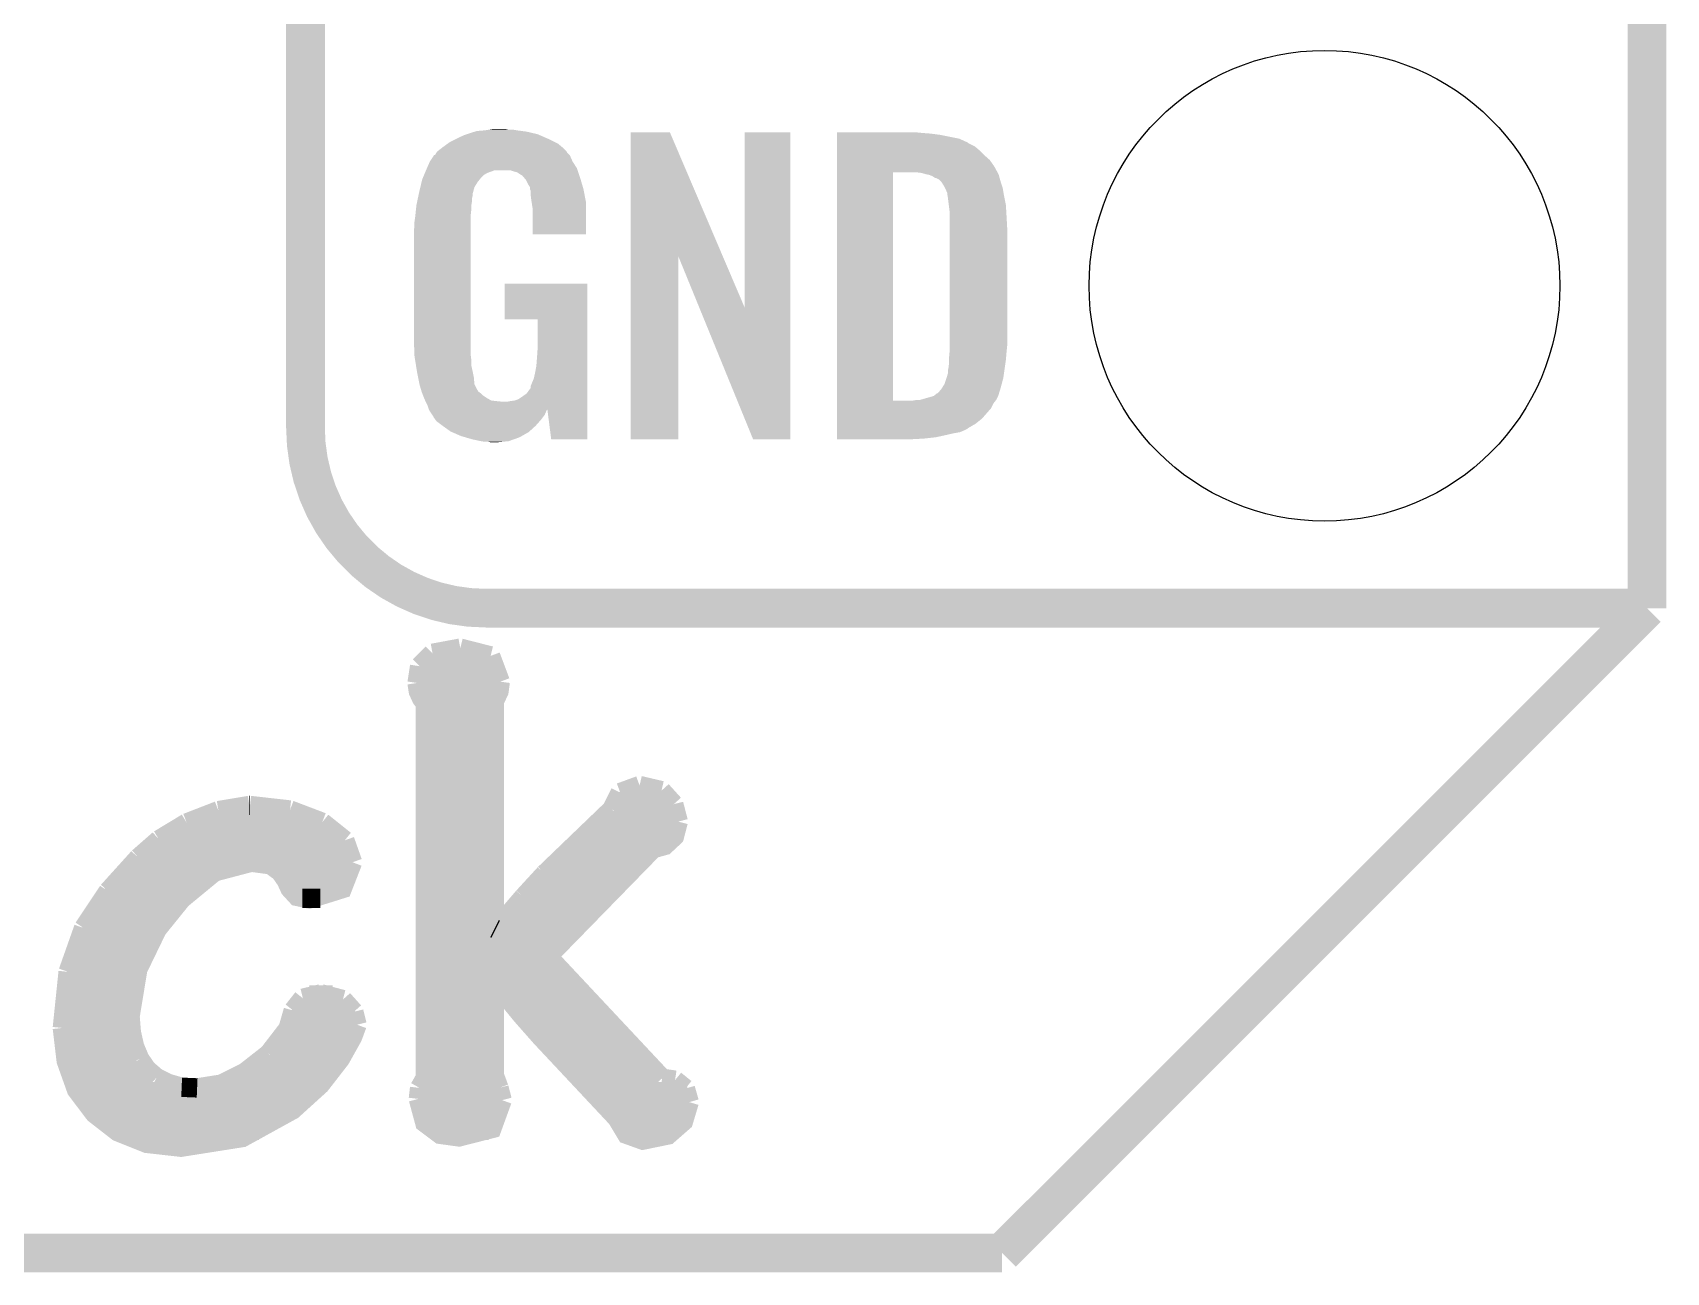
# Model space of a CAD drawing. Extents: x -1.3 to 24.2, y -3.9 to 39.2.
# Drawn here: x 17.77 to 24.21, y -3.89 to 1 of the extents above; entities that cross this region are included whole.
import ezdxf

# ---------------------------------------------------------------- set-up
doc = ezdxf.new("R2010")
doc.units = 0
doc.layers.get('0').update_dxf_attribs({"linetype": 'CONTINUOUS'})
for name, color, linetype in [('6DOF_IMU_14_CLICK_V100_GKO', 5, 'CONTINUOUS'), ('6DOF_IMU_14_CLICK_V100_GTO', 14, 'CONTINUOUS'), ('6DOF_IMU_14_CLICK_V100_GTS', 12, 'CONTINUOUS')]:
    doc.layers.add(name, color=color, linetype=linetype)

# ---------------------------------------------------------------- blocks, each defined once
blk = doc.blocks.new('ROUND_24')
blk.add_circle((0, 0), 0.9271)

msp = doc.modelspace()

# ---------------------------------------------------------------- linework, layer by layer
at = {"layer": '6DOF_IMU_14_CLICK_V100_GKO', "const_width": 0.1524}
for points in [[(24.13, -1.27), (24.13, 22.733)], [(21.59, -3.81), (24.13, -1.27)], [(-1.27, -3.81), (21.59, -3.81)]]:
    msp.add_lwpolyline(points, dxfattribs=at)
at = {"layer": '6DOF_IMU_14_CLICK_V100_GTO'}
for points, const_width in [([(18.8468, -0.5588), (18.8468, 18.3388)], 0.1524), ([(19.558, -1.27), (24.13, -1.27)], 0.1524), ([(19.29638, -1.4986), (19.34718, -1.4478)], 0.0762), ([(19.34718, -1.4478), (19.4564, -1.42748)], 0.0762), ([(19.4564, -1.42748), (19.57578, -1.45796)], 0.0762), ([(19.28622, -1.56464), (19.29638, -1.4986)], 0.0762), ([(19.29638, -1.4986), (19.60372, -1.4986)], 0.0762), ([(19.57578, -1.45796), (19.61388, -1.55956)], 0.0762), ([(19.28622, -1.56464), (19.2913, -1.59766), (19.304, -1.6256), (19.31924, -1.64592)], 0.0762), ([(19.28622, -1.5748), (19.61388, -1.5748)], 0.0762), ([(19.59102, -1.63576), (19.6088, -1.59766), (19.61388, -1.55956)], 0.0762), ([(19.31924, -3.11912), (19.31924, -1.64592)], 0.0762), ([(19.59102, -2.53238), (19.59102, -1.63576)], 0.0762), ([(19.31924, -1.651), (19.59102, -1.651)], 0.0762), ([(19.31924, -1.7272), (19.59102, -1.7272)], 0.0762), ([(19.31924, -1.8034), (19.59102, -1.8034)], 0.0762), ([(19.31924, -1.8796), (19.59102, -1.8796)], 0.0762), ([(19.31924, -1.9558), (19.59102, -1.9558)], 0.0762), ([(19.31924, -2.032), (19.59102, -2.032)], 0.0762), ([(20.0533, -2.06248), (20.08632, -1.99644)], 0.0762), ([(20.06092, -2.032), (20.29206, -2.032)], 0.0762), ([(20.08632, -1.99644), (20.16252, -1.9685)], 0.0762), ([(20.16252, -1.9685), (20.24888, -1.98882)], 0.0762), ([(20.24888, -1.98882), (20.29714, -2.04216)], 0.0762), ([(18.37944, -2.11582), (18.5039, -2.06756)], 0.0762), ([(18.5039, -2.06756), (18.62582, -2.04724)], 0.0762), ([(18.62582, -2.04724), (18.62836, -2.04724)], 0.0762), ([(18.62836, -2.04724), (18.78584, -2.06502)], 0.0762), ([(18.78584, -2.06502), (18.91284, -2.11328)], 0.0762), ([(19.78914, -2.31648), (20.0533, -2.06248)], 0.0762), ([(20.29714, -2.04216), (20.31492, -2.11074)], 0.0762), ([(18.27022, -2.18186), (18.37944, -2.11582)], 0.0762), ([(18.39468, -2.1082), (18.90522, -2.1082)], 0.0762), ([(18.91284, -2.11328), (19.00174, -2.1844)], 0.0762), ([(19.31924, -2.1082), (19.59102, -2.1082)], 0.0762), ([(19.80184, -2.6416), (20.21586, -2.21742), (20.26158, -2.20472), (20.29968, -2.16916), (20.31492, -2.11074)], 0.0762), ([(20.00504, -2.1082), (20.31492, -2.1082)], 0.0762), ([(18.18894, -2.25298), (18.27022, -2.18186)], 0.0762), ([(18.26514, -2.1844), (19.00174, -2.1844)], 0.0762), ([(19.00174, -2.1844), (19.03222, -2.27076)], 0.0762), ([(19.31924, -2.1844), (19.59102, -2.1844)], 0.0762), ([(19.9263, -2.1844), (20.28698, -2.1844)], 0.0762), ([(18.06956, -2.38506), (18.18894, -2.25298)], 0.0762), ([(18.15592, -2.87782), (18.1864, -2.6924), (18.2626, -2.53492), (18.35912, -2.41554), (18.48866, -2.30886), (18.63344, -2.27076), (18.70964, -2.28092), (18.74774, -2.30886), (18.7706, -2.34188), (18.78584, -2.3749), (18.81378, -2.40538), (18.86204, -2.41554), (18.99158, -2.3749), (19.03222, -2.27076)], 0.0762), ([(18.18132, -2.2606), (19.03222, -2.2606)], 0.0762), ([(19.31924, -2.2606), (19.59102, -2.2606)], 0.0762), ([(19.84502, -2.2606), (20.17522, -2.2606)], 0.0762), ([(18.1102, -2.3368), (18.44548, -2.3368)], 0.0762), ([(18.76806, -2.3368), (19.01952, -2.3368)], 0.0762), ([(19.31924, -2.3368), (19.59102, -2.3368)], 0.0762), ([(19.70532, -2.40792), (19.78914, -2.31648)], 0.0762), ([(19.76882, -2.3368), (20.09902, -2.3368)], 0.0762), ([(17.97304, -2.52984), (18.06956, -2.38506)], 0.0762), ([(18.0467, -2.413), (18.36166, -2.413)], 0.0762), ([(18.8341, -2.413), (18.90522, -2.413)], 0.0762), ([(19.31924, -2.413), (19.59102, -2.413)], 0.0762), ([(19.5961, -2.53492), (19.70532, -2.40792)], 0.0762), ([(19.70024, -2.413), (20.02536, -2.413)], 0.0762), ([(17.91208, -2.70256), (17.97304, -2.52984)], 0.0762), ([(17.9959, -2.4892), (18.29562, -2.4892)], 0.0762), ([(19.31924, -2.4892), (19.59102, -2.4892)], 0.0762), ([(19.59102, -2.53238), (19.5961, -2.53492)], 0.0762), ([(19.6342, -2.4892), (19.9517, -2.4892)], 0.0762), ([(17.95526, -2.5654), (18.24482, -2.5654)], 0.0762), ([(19.31924, -2.5654), (19.87804, -2.5654)], 0.0762), ([(17.92732, -2.6416), (18.20672, -2.6416)], 0.0762), ([(19.31924, -2.6416), (19.80184, -2.6416)], 0.0762), ([(19.80184, -2.6416), (20.25142, -3.12166)], 0.0762), ([(17.88922, -2.92354), (17.91208, -2.70256)], 0.0762), ([(17.907, -2.7178), (18.17878, -2.7178)], 0.0762), ([(19.31924, -2.7178), (19.87296, -2.7178)], 0.0762), ([(19.59102, -3.1115), (19.59102, -2.75336), (19.5961, -2.74828), (19.6977, -2.87274), (19.7739, -2.9591), (20.07362, -3.27914), (20.11172, -3.34264), (20.17522, -3.3655), (20.27428, -3.34518), (20.33524, -3.29184), (20.3581, -3.21564)], 0.0762), ([(17.89684, -2.794), (18.16354, -2.794)], 0.0762), ([(18.83664, -2.8067), (18.90776, -2.78892)], 0.0762), ([(18.86204, -2.794), (18.95348, -2.794)], 0.0762), ([(18.90776, -2.78892), (18.99412, -2.81178)], 0.0762), ([(19.31924, -2.794), (19.59102, -2.794)], 0.0762), ([(19.63166, -2.794), (19.94408, -2.794)], 0.0762), ([(18.77822, -2.92608), (18.79854, -2.85496)], 0.0762), ([(18.79854, -2.85496), (18.83664, -2.8067)], 0.0762), ([(18.99412, -2.81178), (19.0373, -2.86004)], 0.0762), ([(19.0373, -2.86004), (19.05, -2.91084)], 0.0762), ([(17.88922, -2.8702), (18.15592, -2.8702)], 0.0762), ([(17.88922, -2.92354), (17.90446, -3.05308), (17.9451, -3.16738), (18.01622, -3.26136), (18.10766, -3.33248), (18.22196, -3.3782), (18.35658, -3.39344), (18.59788, -3.35534), (18.796, -3.24612), (18.90522, -3.14706), (18.98396, -3.04546), (19.03222, -2.9591), (19.05, -2.91084)], 0.0762), ([(18.15592, -2.87782), (18.161, -2.94132)], 0.0762), ([(18.70202, -3.02514), (18.77822, -2.92608)], 0.0762), ([(18.79346, -2.8702), (19.04238, -2.8702)], 0.0762), ([(19.31924, -2.8702), (19.59102, -2.8702)], 0.0762), ([(19.69516, -2.8702), (20.01774, -2.8702)], 0.0762), ([(17.88922, -2.9464), (18.161, -2.9464)], 0.0762), ([(18.161, -2.94132), (18.1737, -2.9972)], 0.0762), ([(18.1737, -2.9972), (18.19402, -3.04546)], 0.0762), ([(18.76552, -2.9464), (19.03984, -2.9464)], 0.0762), ([(19.31924, -2.9464), (19.59102, -2.9464)], 0.0762), ([(19.76374, -2.9464), (20.08886, -2.9464)], 0.0762), ([(17.89684, -3.0226), (18.18132, -3.0226)], 0.0762), ([(18.19402, -3.04546), (18.22196, -3.0861)], 0.0762), ([(18.60804, -3.0988), (18.70202, -3.02514)], 0.0762), ([(18.7071, -3.0226), (18.9992, -3.0226)], 0.0762), ([(19.31924, -3.0226), (19.59102, -3.0226)], 0.0762), ([(19.83486, -3.0226), (20.15998, -3.0226)], 0.0762), ([(17.91716, -3.0988), (18.23466, -3.0988)], 0.0762), ([(18.22196, -3.0861), (18.26006, -3.11912)], 0.0762), ([(18.26006, -3.11912), (18.30578, -3.14198)], 0.0762), ([(18.5166, -3.14452), (18.60804, -3.0988)], 0.0762), ([(18.60804, -3.0988), (18.94586, -3.0988)], 0.0762), ([(19.29638, -3.15976), (19.31924, -3.11912)], 0.0762), ([(19.31924, -3.0988), (19.59102, -3.0988)], 0.0762), ([(19.59102, -3.1115), (19.6088, -3.15976)], 0.0762), ([(19.90344, -3.0988), (20.2311, -3.0988)], 0.0762), ([(20.25142, -3.12166), (20.30222, -3.12928)], 0.0762), ([(17.95018, -3.175), (18.87982, -3.175)], 0.0762), ([(18.30578, -3.14198), (18.35912, -3.15722)], 0.0762), ([(18.35912, -3.15722), (18.42008, -3.15976)], 0.0762), ([(18.42008, -3.15976), (18.5166, -3.14452)], 0.0762), ([(19.2913, -3.20294), (19.29638, -3.15976)], 0.0762), ([(19.29384, -3.175), (19.61642, -3.175)], 0.0762), ([(19.6088, -3.15976), (19.6215, -3.20802)], 0.0762), ([(19.97456, -3.175), (20.35048, -3.175)], 0.0762), ([(20.30222, -3.12928), (20.34286, -3.1623)], 0.0762), ([(20.34286, -3.1623), (20.3581, -3.21564)], 0.0762), ([(18.00606, -3.2512), (18.78838, -3.2512)], 0.0762), ([(19.2913, -3.20294), (19.3167, -3.29692), (19.37766, -3.34264), (19.45132, -3.3528), (19.58086, -3.31978), (19.6215, -3.20802)], 0.0762), ([(19.29638, -3.2512), (19.61896, -3.2512)], 0.0762), ([(20.04568, -3.2512), (20.35556, -3.2512)], 0.0762), ([(18.10004, -3.3274), (18.66392, -3.3274)], 0.0762), ([(19.34972, -3.3274), (19.56816, -3.3274)], 0.0762), ([(20.09902, -3.3274), (20.30222, -3.3274)], 0.0762)]:
    msp.add_lwpolyline(points, dxfattribs=dict(at, const_width=const_width))
at = {"layer": '6DOF_IMU_14_CLICK_V100_GTO', "const_width": 0.1524}
msp.add_lwpolyline([(18.8468, -0.5588, 0.4142136), (19.558, -1.27)], format="xyb", dxfattribs=at)
at = {"layer": '6DOF_IMU_14_CLICK_V100_GTO'}
for points in [[(19.415762, 0.56642), (19.44116, 0.57912), (19.827238, 0.56642), (19.80184, 0.57912)], [(19.44116, 0.57912), (19.45132, 0.5842), (19.80184, 0.57912), (19.790228, 0.5842)], [(19.45132, 0.5842), (19.47418, 0.59436), (19.790228, 0.5842), (19.767004, 0.59436)], [(19.47418, 0.59436), (19.481794, 0.596898), (19.767004, 0.59436), (19.761202, 0.596898)], [(19.481794, 0.596898), (19.49704, 0.60198), (19.761202, 0.596898), (19.739606, 0.60198)], [(19.49704, 0.60198), (19.513974, 0.60706), (19.739606, 0.60198), (19.718018, 0.60706)], [(19.513974, 0.60706), (19.522442, 0.6096), (19.718018, 0.60706), (19.69897, 0.6096)], [(19.522442, 0.6096), (19.55292, 0.61214), (19.69897, 0.6096), (19.67992, 0.61214)], [(19.55292, 0.61214), (19.56816, 0.61468), (19.67992, 0.61214), (19.664682, 0.61468)], [(19.56816, 0.61468), (19.583402, 0.61722), (19.646902, 0.61468), (19.636742, 0.61722)], [(20.126974, 0.116718), (20.126982, 0.604504), (20.489968, 0.116718), (20.281904, 0.604504)], [(20.126982, 0.604504), (20.126984, 0.60452), (20.281904, 0.604504), (20.126984, 0.60452)], [(20.57654, -0.086242), (20.576562, 0.604496), (20.756866, -0.086242), (20.75688, 0.604496)], [(20.576562, 0.604496), (20.576564, 0.60452), (20.75688, 0.604496), (20.576564, 0.60452)], [(20.939782, 0.60198), (20.939784, 0.60452), (21.27504, 0.60198), (21.24964, 0.60452)], [(20.939782, 0.59944), (20.939782, 0.60198), (21.30806, 0.59944), (21.27504, 0.60198)], [(20.939782, 0.59436), (20.939782, 0.59944), (21.346158, 0.59436), (21.30806, 0.59944)], [(20.939782, 0.579118), (20.939782, 0.59436), (21.422362, 0.579118), (21.346158, 0.59436)], [(20.939782, 0.563878), (20.939782, 0.579118), (21.455378, 0.563878), (21.422362, 0.579118)], [(19.35226, 0.513082), (19.352284, 0.51562), (19.888198, 0.513082), (19.88566, 0.51562)], [(19.352284, 0.51562), (19.357342, 0.51563), (19.88566, 0.51562), (19.88565, 0.51563)], [(19.357342, 0.51563), (19.361912, 0.523242), (19.88565, 0.51563), (19.878042, 0.523242)], [(19.361912, 0.523242), (19.36496, 0.528316), (19.878042, 0.523242), (19.875502, 0.528316)], [(19.36496, 0.528316), (19.364964, 0.528322), (19.875502, 0.528316), (19.875498, 0.528322)], [(19.364964, 0.528322), (19.38782, 0.5461), (19.875498, 0.528322), (19.85772, 0.5461)], [(19.38782, 0.5461), (19.387822, 0.546102), (19.85772, 0.5461), (19.857718, 0.546102)], [(19.387822, 0.546102), (19.405282, 0.5588), (19.857718, 0.546102), (19.842476, 0.5588)], [(19.405282, 0.5588), (19.415762, 0.56642), (19.842476, 0.5588), (19.827238, 0.56642)], [(20.93978, 0.495298), (20.939782, 0.51562), (21.54174, 0.495298), (21.51888, 0.51562)], [(20.939782, 0.561338), (20.939782, 0.563878), (21.457924, 0.561338), (21.455378, 0.563878)], [(20.939782, 0.54864), (20.939782, 0.561338), (21.483318, 0.54864), (21.457924, 0.561338)], [(20.939782, 0.533402), (20.939782, 0.54864), (21.5011, 0.533402), (21.483318, 0.54864)], [(20.939782, 0.51562), (20.939782, 0.533402), (21.51888, 0.51562), (21.5011, 0.533402)], [(19.317234, 0.4445), (19.321512, 0.454658), (19.563078, 0.4445), (19.591018, 0.454658)], [(19.321512, 0.45466), (19.324722, 0.462282), (19.918682, 0.45466), (19.91614, 0.462282)], [(19.321512, 0.454658), (19.321512, 0.45466), (19.591018, 0.454658), (19.654516, 0.45466)], [(19.324722, 0.462282), (19.32686, 0.46736), (19.91614, 0.462282), (19.91291, 0.46736)], [(19.32686, 0.46736), (19.33702, 0.49022), (19.91291, 0.46736), (19.898362, 0.49022)], [(19.33702, 0.49022), (19.337022, 0.490222), (19.898362, 0.49022), (19.898362, 0.490222)], [(19.337022, 0.490222), (19.352256, 0.513076), (19.898362, 0.490222), (19.888202, 0.513076)], [(19.352256, 0.513076), (19.35226, 0.513082), (19.888202, 0.513076), (19.888198, 0.513082)], [(19.669762, 0.44958), (19.654516, 0.45466), (19.920374, 0.44958), (19.918682, 0.45466)], [(20.93978, 0.4699), (20.93978, 0.495298), (21.55952, 0.4699), (21.54174, 0.495298)], [(20.93978, 0.44704), (20.93978, 0.4699), (21.57199, 0.44704), (21.55952, 0.4699)], [(19.29384, 0.36576), (19.299282, 0.388622), (19.506044, 0.36576), (19.512278, 0.388622)], [(19.299282, 0.388622), (19.30412, 0.408938), (19.512278, 0.388622), (19.52498, 0.408938)], [(19.30412, 0.408938), (19.306542, 0.419102), (19.52498, 0.408938), (19.533108, 0.419102)], [(19.306542, 0.419102), (19.307608, 0.421638), (19.533108, 0.419102), (19.535138, 0.421638)], [(19.307608, 0.421638), (19.314026, 0.436878), (19.535138, 0.421638), (19.550378, 0.436878)], [(19.314026, 0.436878), (19.317234, 0.4445), (19.550378, 0.436878), (19.563078, 0.4445)], [(19.67992, 0.447042), (19.669762, 0.44958), (19.92122, 0.447042), (19.920374, 0.44958)], [(19.695158, 0.436882), (19.67992, 0.447042), (19.924608, 0.436882), (19.92122, 0.447042)], [(19.700236, 0.434342), (19.695158, 0.436882), (19.925454, 0.434342), (19.924608, 0.436882)], [(19.708948, 0.42418), (19.700236, 0.434342), (19.92884, 0.42418), (19.925454, 0.434342)], [(19.71548, 0.416558), (19.708948, 0.42418), (19.931082, 0.416558), (19.92884, 0.42418)], [(19.72564, 0.396242), (19.71548, 0.416558), (19.937058, 0.396242), (19.931082, 0.416558)], [(19.730716, 0.388626), (19.72564, 0.396242), (19.939298, 0.388626), (19.937058, 0.396242)], [(19.73072, 0.381004), (19.730716, 0.388626), (19.94154, 0.381004), (19.939298, 0.388626)], [(20.939762, -0.452098), (20.93978, 0.44704), (21.16074, -0.452098), (21.160762, 0.44704)], [(21.272502, 0.4445), (21.252178, 0.44704), (21.573376, 0.4445), (21.57199, 0.44704)], [(21.28139, 0.44196), (21.272502, 0.4445), (21.57476, 0.44196), (21.573376, 0.4445)], [(21.290278, 0.43942), (21.28139, 0.44196), (21.576032, 0.43942), (21.57476, 0.44196)], [(21.302982, 0.436878), (21.290278, 0.43942), (21.577302, 0.436878), (21.576032, 0.43942)], [(21.315682, 0.431798), (21.302982, 0.436878), (21.578572, 0.431798), (21.577302, 0.436878)], [(21.323302, 0.42672), (21.315682, 0.431798), (21.57984, 0.42672), (21.578572, 0.431798)], [(21.328384, 0.42418), (21.323302, 0.42672), (21.580566, 0.42418), (21.57984, 0.42672)], [(21.330924, 0.424178), (21.328384, 0.42418), (21.580568, 0.424178), (21.580566, 0.42418)], [(21.34108, 0.419098), (21.330924, 0.424178), (21.582018, 0.419098), (21.580568, 0.424178)], [(21.351238, 0.40894), (21.34108, 0.419098), (21.58492, 0.40894), (21.582018, 0.419098)], [(21.35124, 0.408938), (21.351238, 0.40894), (21.584922, 0.408938), (21.58492, 0.40894)], [(21.363938, 0.38862), (21.35124, 0.408938), (21.591694, 0.38862), (21.584922, 0.408938)], [(21.36521, 0.38608), (21.363938, 0.38862), (21.59254, 0.38608), (21.591694, 0.38862)], [(21.36902, 0.378458), (21.36521, 0.38608), (21.593812, 0.378458), (21.59254, 0.38608)], [(19.28368, 0.3175), (19.286352, 0.330198), (19.500002, 0.3175), (19.50212, 0.330198)], [(19.286352, 0.330198), (19.289026, 0.342898), (19.50212, 0.330198), (19.50212, 0.342898)], [(19.289026, 0.342898), (19.291164, 0.353058), (19.50212, 0.342898), (19.50466, 0.353058)], [(19.291164, 0.353058), (19.29277, 0.360678), (19.50466, 0.353058), (19.50466, 0.360678)], [(19.29277, 0.360678), (19.29384, 0.36576), (19.50466, 0.360678), (19.506044, 0.36576)], [(19.730722, 0.381002), (19.73072, 0.381004), (19.94154, 0.381002), (19.94154, 0.381004)], [(19.733258, 0.375924), (19.730722, 0.381002), (19.942508, 0.375924), (19.94154, 0.381002)], [(19.73326, 0.360682), (19.733258, 0.375924), (19.945412, 0.360682), (19.942508, 0.375924)], [(19.7358, 0.34036), (19.73326, 0.360682), (19.949282, 0.34036), (19.945412, 0.360682)], [(19.737756, 0.327658), (19.7358, 0.34036), (19.9517, 0.327658), (19.949282, 0.34036)], [(19.74088, 0.307342), (19.737756, 0.327658), (19.951696, 0.307342), (19.9517, 0.327658)], [(21.37156, 0.37084), (21.36902, 0.378458), (21.59508, 0.37084), (21.593812, 0.378458)], [(21.3741, 0.365756), (21.37156, 0.37084), (21.595928, 0.365756), (21.59508, 0.37084)], [(21.3741, 0.363218), (21.3741, 0.365756), (21.596352, 0.363218), (21.595928, 0.365756)], [(21.37537, 0.3556), (21.3741, 0.363218), (21.59762, 0.3556), (21.596352, 0.363218)], [(21.37664, 0.34798), (21.37537, 0.3556), (21.599144, 0.34798), (21.59762, 0.3556)], [(21.38045, 0.3175), (21.37664, 0.34798), (21.60524, 0.3175), (21.599144, 0.34798)], [(19.27606, 0.25146), (19.2786, 0.26924), (19.49704, 0.25146), (19.49704, 0.26924)], [(19.2786, 0.26924), (19.279134, 0.274318), (19.49704, 0.26924), (19.49704, 0.274318)], [(19.279134, 0.274318), (19.28154, 0.29718), (19.49704, 0.274318), (19.49958, 0.29718)], [(19.28154, 0.29718), (19.283412, 0.314958), (19.49958, 0.29718), (19.49958, 0.314958)], [(19.283412, 0.314958), (19.28368, 0.3175), (19.49958, 0.314958), (19.500002, 0.3175)], [(19.74088, 0.203224), (19.74088, 0.307342), (19.951676, 0.203224), (19.951696, 0.307342)], [(21.38426, 0.287018), (21.38045, 0.3175), (21.607034, 0.287018), (21.60524, 0.3175)], [(21.38426, 0.27432), (21.38426, 0.287018), (21.60778, 0.27432), (21.607034, 0.287018)], [(21.38426, 0.228602), (21.38426, 0.27432), (21.61032, 0.228602), (21.60778, 0.27432)], [(19.27352, 0.218442), (19.27606, 0.233682), (19.49704, 0.218442), (19.49704, 0.233682)], [(19.27352, -0.20574), (19.27352, 0.218442), (19.49704, -0.20574), (19.49704, 0.218442)], [(19.27606, 0.233682), (19.27606, 0.25146), (19.49704, 0.233682), (19.49704, 0.25146)], [(19.951676, 0.2032), (19.74088, 0.203224), (19.951676, 0.2032), (19.951676, 0.203224)], [(21.38426, -0.23622), (21.38426, 0.228602), (21.61032, -0.23622), (21.61032, 0.228602)], [(20.12696, -0.604496), (20.126974, 0.116718), (20.314896, -0.604496), (20.31492, 0.116718)], [(20.397834, -0.086242), (20.31492, 0.116718), (20.57654, -0.086242), (20.489968, 0.116718)], [(19.63166, -0.132056), (19.631682, 0.007596), (19.956774, -0.132056), (19.95678, 0.007596)], [(19.631682, 0.007596), (19.631684, 0.00762), (19.95678, 0.007596), (19.631684, 0.00762)], [(20.609556, -0.604504), (20.397834, -0.086242), (20.756856, -0.604504), (20.756866, -0.086242)], [(19.761176, -0.13208), (19.63166, -0.132056), (19.956774, -0.13208), (19.956774, -0.132056)], [(19.7612, -0.243842), (19.761176, -0.13208), (19.95677, -0.243842), (19.956774, -0.13208)], [(19.275788, -0.26924), (19.27352, -0.20574), (19.49704, -0.26924), (19.49704, -0.20574)], [(19.75866, -0.28194), (19.7612, -0.243842), (19.956768, -0.28194), (19.95677, -0.243842)], [(21.383336, -0.26162), (21.38426, -0.25146), (21.60778, -0.26162), (21.608796, -0.25146)], [(21.38426, -0.25146), (21.38426, -0.23622), (21.608796, -0.25146), (21.61032, -0.23622)], [(19.27606, -0.276858), (19.275788, -0.26924), (19.497994, -0.276858), (19.49704, -0.26924)], [(19.278094, -0.289562), (19.27606, -0.276858), (19.49958, -0.289562), (19.497994, -0.276858)], [(19.281752, -0.312422), (19.278094, -0.289562), (19.49958, -0.312422), (19.49958, -0.289562)], [(19.285408, -0.33528), (19.281752, -0.312422), (19.50466, -0.33528), (19.49958, -0.312422)], [(19.75104, -0.3429), (19.75612, -0.31496), (19.956766, -0.3429), (19.956766, -0.31496)], [(19.75612, -0.31496), (19.75866, -0.28194), (19.956766, -0.31496), (19.956768, -0.28194)], [(21.37918, -0.322578), (21.38172, -0.30226), (21.600886, -0.322578), (21.603788, -0.30226)], [(21.38172, -0.279398), (21.383336, -0.26162), (21.606298, -0.279398), (21.60778, -0.26162)], [(21.38172, -0.2921), (21.38172, -0.279398), (21.60524, -0.2921), (21.606298, -0.279398)], [(21.38172, -0.30226), (21.38172, -0.2921), (21.603788, -0.30226), (21.60524, -0.2921)], [(19.28622, -0.34036), (19.285408, -0.33528), (19.505676, -0.34036), (19.50466, -0.33528)], [(19.290284, -0.36068), (19.28622, -0.34036), (19.50974, -0.36068), (19.505676, -0.34036)], [(19.295874, -0.388622), (19.290284, -0.36068), (19.512282, -0.388622), (19.50974, -0.36068)], [(19.733262, -0.396236), (19.73834, -0.38354), (19.956764, -0.396236), (19.956764, -0.38354)], [(19.73834, -0.38354), (19.74596, -0.365758), (19.956764, -0.38354), (19.956764, -0.365758)], [(19.74596, -0.365758), (19.75104, -0.3429), (19.956764, -0.365758), (19.956766, -0.3429)], [(21.363938, -0.386082), (21.371558, -0.363222), (21.588982, -0.386082), (21.59508, -0.363222)], [(21.371558, -0.363222), (21.374098, -0.355602), (21.59508, -0.363222), (21.596168, -0.355602)], [(21.374098, -0.355602), (21.3741, -0.353064), (21.596168, -0.355602), (21.59653, -0.353064)], [(21.3741, -0.353064), (21.376638, -0.345442), (21.59653, -0.353064), (21.597618, -0.345442)], [(21.376638, -0.345442), (21.37664, -0.335282), (21.597618, -0.345442), (21.59907, -0.335282)], [(21.37664, -0.335282), (21.37918, -0.322578), (21.59907, -0.335282), (21.600886, -0.322578)], [(19.29638, -0.391162), (19.295874, -0.388622), (19.513554, -0.391162), (19.512282, -0.388622)], [(19.301714, -0.408938), (19.29638, -0.391162), (19.522442, -0.408938), (19.513554, -0.391162)], [(19.302478, -0.411484), (19.301714, -0.408938), (19.524982, -0.411484), (19.522442, -0.408938)], [(19.304, -0.416558), (19.302478, -0.411484), (19.527524, -0.416558), (19.524982, -0.411484)], [(19.304, -0.416562), (19.304, -0.416558), (19.52753, -0.416562), (19.527524, -0.416558)], [(19.306858, -0.424182), (19.304, -0.416562), (19.53768, -0.424182), (19.52753, -0.416562)], [(19.309716, -0.4318), (19.306858, -0.424182), (19.5453, -0.4318), (19.53768, -0.424182)], [(19.31162, -0.43688), (19.309716, -0.4318), (19.552922, -0.43688), (19.5453, -0.4318)], [(19.313798, -0.441958), (19.31162, -0.43688), (19.560538, -0.441958), (19.552922, -0.43688)], [(19.318152, -0.45212), (19.313798, -0.441958), (19.578324, -0.45212), (19.560538, -0.441958)], [(19.669762, -0.452118), (19.685004, -0.447038), (19.95676, -0.452118), (19.956762, -0.447038)], [(19.685004, -0.447038), (19.70024, -0.43688), (19.956762, -0.447038), (19.956762, -0.43688)], [(19.70024, -0.43688), (19.718022, -0.424178), (19.956762, -0.43688), (19.956762, -0.424178)], [(19.718022, -0.424178), (19.730722, -0.406398), (19.956762, -0.424178), (19.956762, -0.406398)], [(19.730722, -0.406398), (19.73326, -0.403856), (19.956762, -0.406398), (19.956762, -0.403856)], [(19.73326, -0.403856), (19.733262, -0.396236), (19.956762, -0.403856), (19.956764, -0.396236)], [(21.239478, -0.45212), (21.254718, -0.44958), (21.565106, -0.45212), (21.567138, -0.44958)], [(21.267418, -0.44958), (21.267424, -0.449578), (21.567138, -0.44958), (21.56714, -0.449578)], [(21.267424, -0.449578), (21.320758, -0.434342), (21.56714, -0.449578), (21.574758, -0.434342)], [(21.320758, -0.434342), (21.32076, -0.43434), (21.574758, -0.434342), (21.57476, -0.43434)], [(21.32076, -0.43434), (21.333456, -0.424184), (21.57476, -0.43434), (21.577884, -0.424184)], [(21.333456, -0.424184), (21.335994, -0.42418), (21.577884, -0.424184), (21.577886, -0.42418)], [(21.335994, -0.42418), (21.338542, -0.421638), (21.577886, -0.42418), (21.578668, -0.421638)], [(21.338542, -0.421638), (21.35124, -0.4064), (21.578668, -0.421638), (21.583356, -0.4064)], [(21.35124, -0.4064), (21.354414, -0.40132), (21.583356, -0.4064), (21.58492, -0.40132)], [(21.354414, -0.40132), (21.363938, -0.386082), (21.58492, -0.40132), (21.588982, -0.386082)], [(19.31924, -0.45466), (19.318152, -0.45212), (19.60118, -0.45466), (19.578324, -0.45212)], [(19.32051, -0.4572), (19.31924, -0.45466), (19.626578, -0.4572), (19.60118, -0.45466)], [(19.32686, -0.4699), (19.32051, -0.4572), (19.95676, -0.4699), (19.95676, -0.4572)], [(19.33194, -0.485138), (19.32686, -0.4699), (19.95676, -0.485138), (19.95676, -0.4699)], [(19.332708, -0.486674), (19.33194, -0.485138), (19.95676, -0.486674), (19.95676, -0.485138)], [(19.33271, -0.486676), (19.332708, -0.486674), (19.7993, -0.486676), (19.79932, -0.486674)], [(19.333214, -0.487686), (19.33271, -0.486676), (19.799294, -0.487686), (19.7993, -0.486676)], [(19.334484, -0.490224), (19.333214, -0.487686), (19.796758, -0.490224), (19.799294, -0.487686)], [(19.33702, -0.495298), (19.334484, -0.490224), (19.794582, -0.495298), (19.796758, -0.490224)], [(19.345486, -0.507998), (19.33702, -0.495298), (19.789138, -0.507998), (19.794582, -0.495298)], [(19.34718, -0.51054), (19.345486, -0.507998), (19.78723, -0.51054), (19.789138, -0.507998)], [(19.349714, -0.513074), (19.34718, -0.51054), (19.78533, -0.513074), (19.78723, -0.51054)], [(19.34972, -0.515618), (19.349714, -0.513074), (19.783424, -0.515618), (19.78533, -0.513074)], [(19.639282, -0.4572), (19.65198, -0.45466), (19.95676, -0.4572), (19.95676, -0.45466)], [(19.65198, -0.45466), (19.669762, -0.452118), (19.95676, -0.45466), (19.95676, -0.452118)], [(19.814538, -0.604498), (19.79932, -0.486674), (19.956756, -0.604498), (19.95676, -0.486674)], [(20.93976, -0.523242), (20.939762, -0.482598), (21.511258, -0.523242), (21.54682, -0.482598)], [(20.939762, -0.45212), (20.939762, -0.452098), (21.239478, -0.45212), (21.16074, -0.452098)], [(20.939762, -0.462282), (20.939762, -0.45212), (21.556978, -0.462282), (21.565106, -0.45212)], [(20.939762, -0.482598), (20.939762, -0.462282), (21.54682, -0.482598), (21.556978, -0.462282)], [(19.358792, -0.52832), (19.34972, -0.515618), (19.7739, -0.52832), (19.783424, -0.515618)], [(19.362418, -0.533398), (19.358792, -0.52832), (19.769386, -0.533398), (19.7739, -0.52832)], [(19.38274, -0.54864), (19.362418, -0.533398), (19.755836, -0.54864), (19.769386, -0.533398)], [(19.386298, -0.55118), (19.38274, -0.54864), (19.75358, -0.55118), (19.755836, -0.54864)], [(19.418298, -0.574038), (19.386298, -0.55118), (19.728436, -0.574038), (19.75358, -0.55118)], [(19.424114, -0.576582), (19.418298, -0.574038), (19.725638, -0.576582), (19.728436, -0.574038)], [(19.458938, -0.59182), (19.424114, -0.576582), (19.698968, -0.59182), (19.725638, -0.576582)], [(20.93976, -0.543562), (20.93976, -0.523242), (21.485858, -0.543562), (21.511258, -0.523242)], [(20.93976, -0.561342), (20.93976, -0.543562), (21.455378, -0.561342), (21.485858, -0.543562)], [(20.93976, -0.563882), (20.93976, -0.561342), (21.452836, -0.563882), (21.455378, -0.561342)], [(20.93976, -0.56896), (20.93976, -0.563882), (21.44268, -0.56896), (21.452836, -0.563882)], [(20.93976, -0.57658), (20.93976, -0.56896), (21.424898, -0.57658), (21.44268, -0.56896)], [(20.93976, -0.58166), (20.93976, -0.57658), (21.39696, -0.58166), (21.424898, -0.57658)], [(19.476212, -0.5969), (19.458938, -0.59182), (19.690078, -0.5969), (19.698968, -0.59182)], [(19.50212, -0.60452), (19.476212, -0.5969), (19.668488, -0.60452), (19.690078, -0.5969)], [(19.53768, -0.61214), (19.50212, -0.60452), (19.646898, -0.61214), (19.668488, -0.60452)], [(19.552918, -0.61468), (19.53768, -0.61214), (19.6215, -0.61468), (19.646898, -0.61214)], [(19.578318, -0.61722), (19.568158, -0.61468), (19.596102, -0.61722), (19.6215, -0.61468)], [(19.956756, -0.60452), (19.814538, -0.604498), (19.956756, -0.60452), (19.956756, -0.604498)], [(20.314896, -0.60452), (20.12696, -0.604496), (20.314896, -0.60452), (20.314896, -0.604496)], [(20.756856, -0.60452), (20.609556, -0.604504), (20.756856, -0.60452), (20.756856, -0.604504)], [(20.93976, -0.58928), (20.93976, -0.58166), (21.36394, -0.58928), (21.39696, -0.58166)], [(20.93976, -0.5969), (20.93976, -0.58928), (21.328378, -0.5969), (21.36394, -0.58928)], [(20.93976, -0.60198), (20.93976, -0.5969), (21.28266, -0.60198), (21.328378, -0.5969)], [(20.93976, -0.604496), (20.93976, -0.60198), (21.234856, -0.604496), (21.28266, -0.60198)], [(21.234402, -0.60452), (20.93976, -0.604496), (21.234402, -0.60452), (21.234856, -0.604496)]]:
    msp.add_solid(points, dxfattribs=at)

# ---------------------------------------------------------------- block references
at = {"layer": '6DOF_IMU_14_CLICK_V100_GTS'}
msp.add_blockref('ROUND_24', (22.86, 0), dxfattribs=at)

doc.saveas('drawing.dxf')
